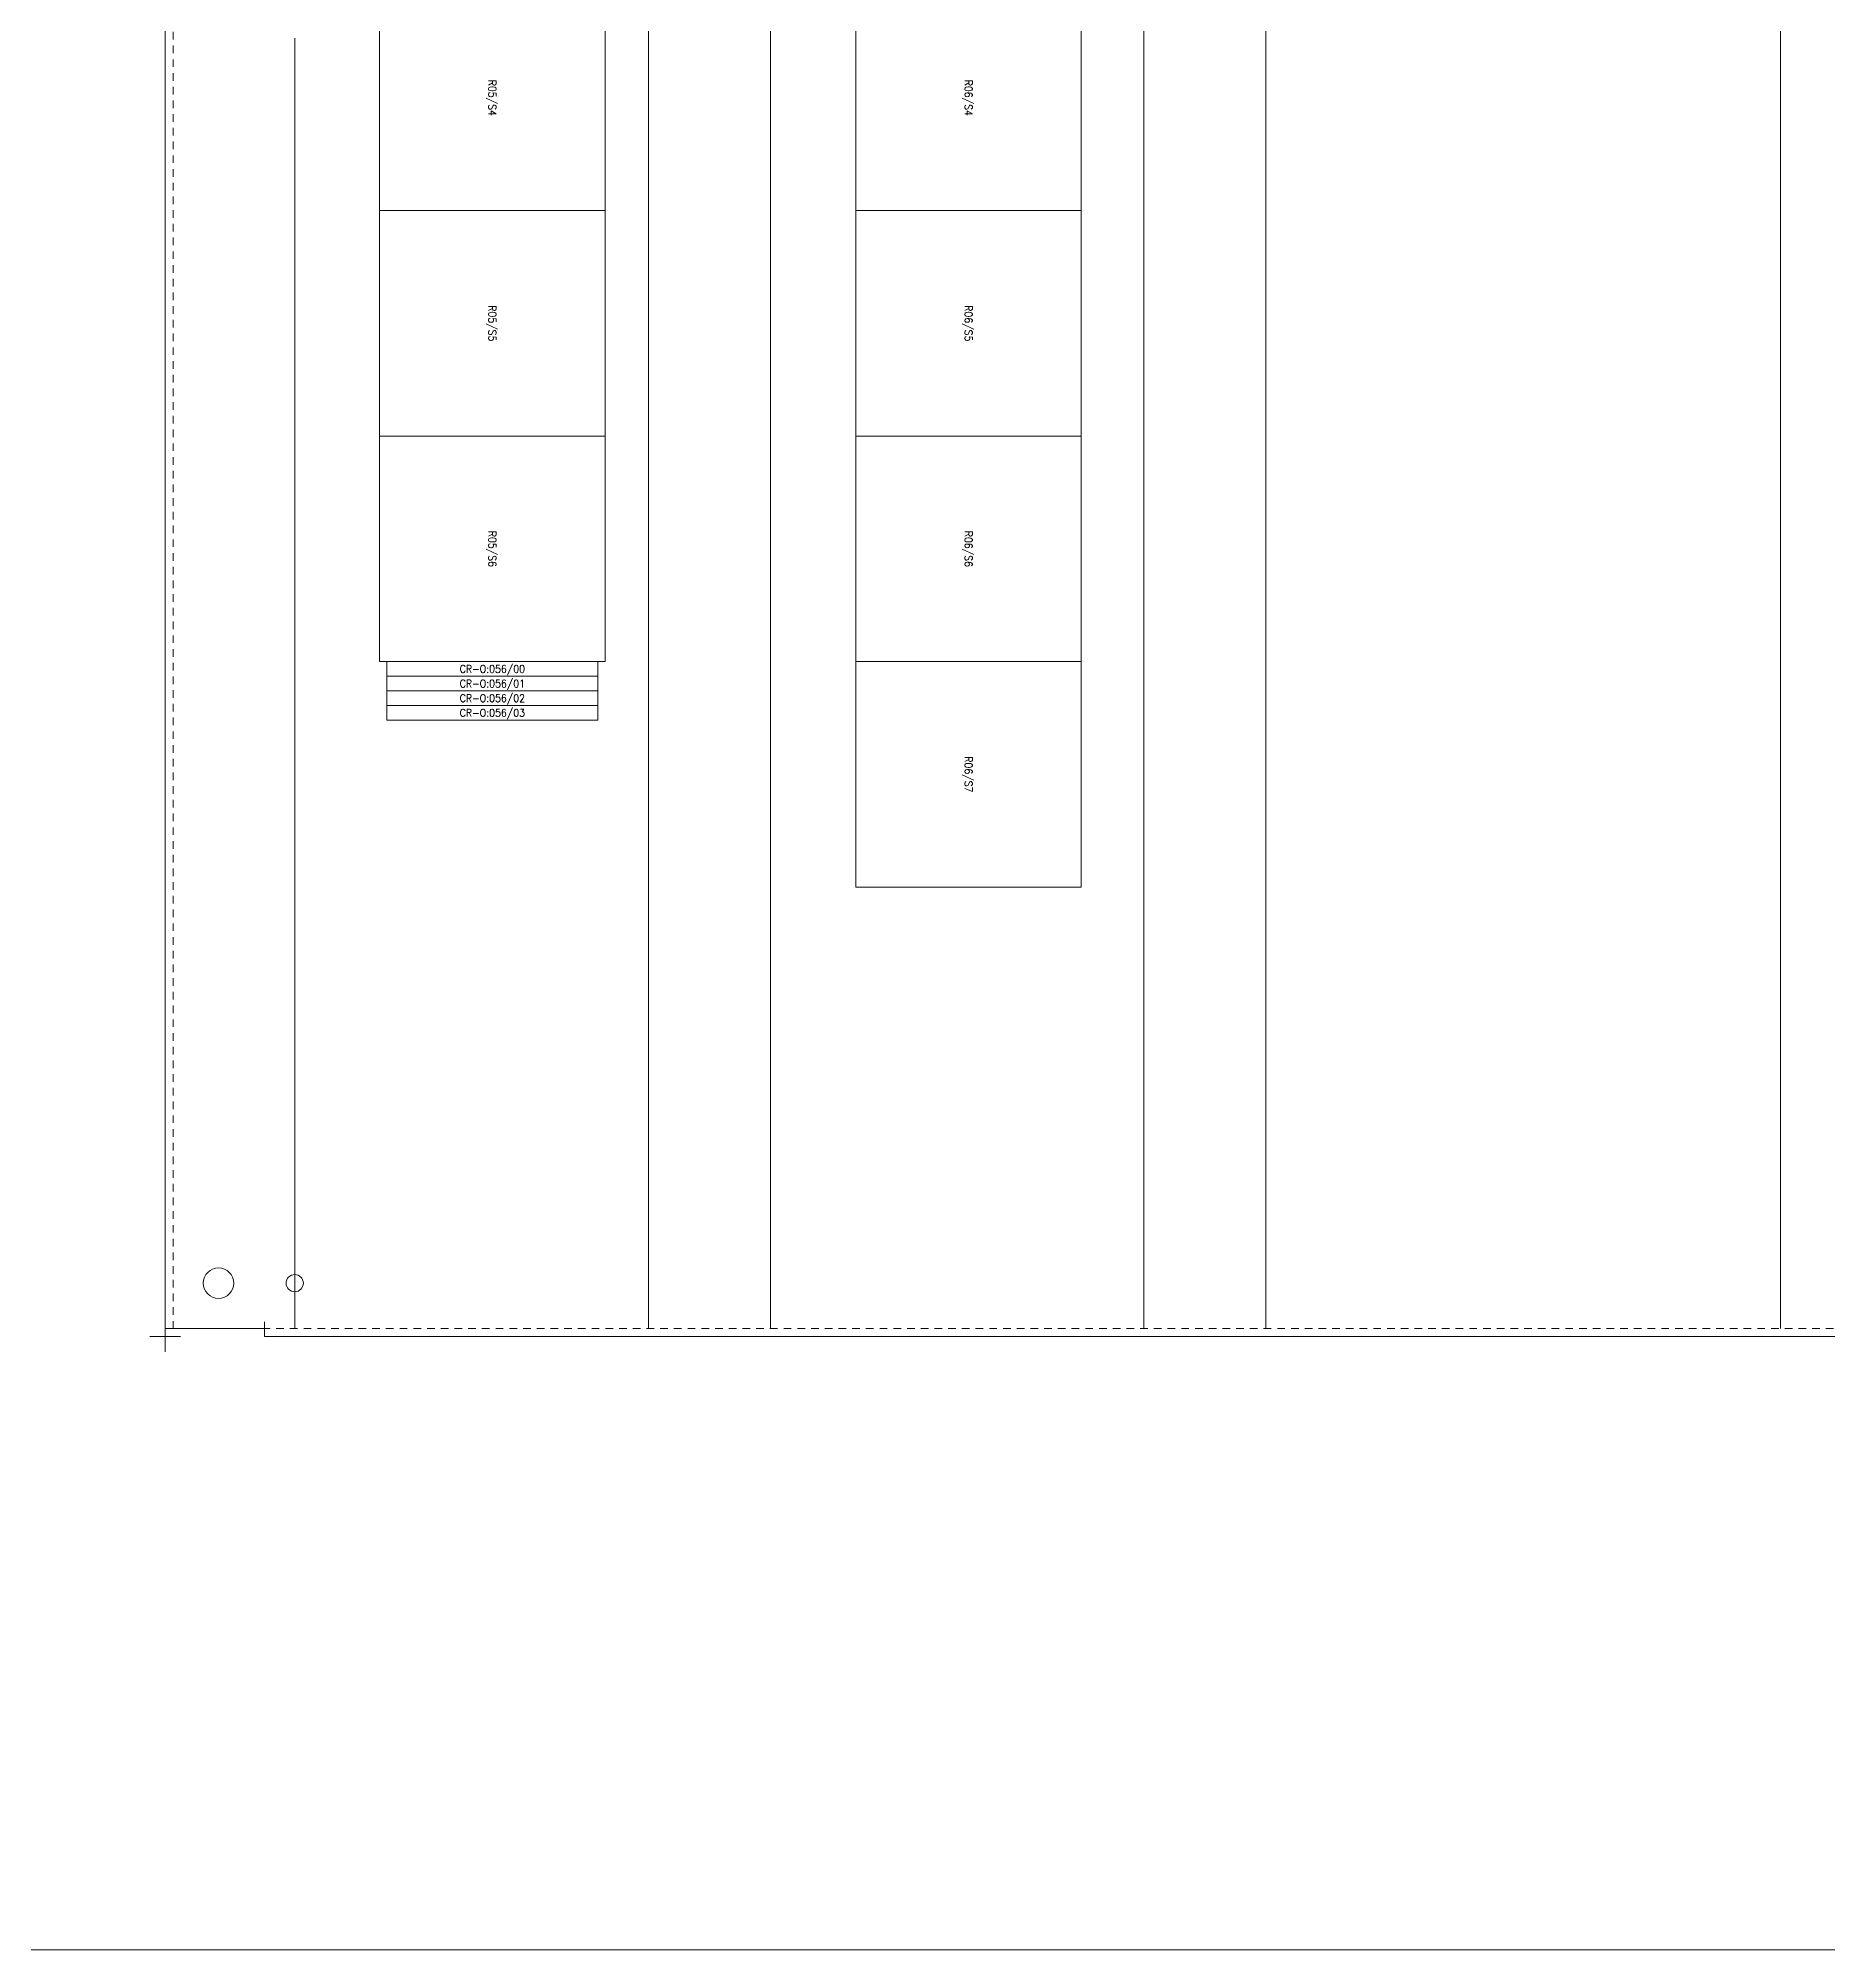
# Model space of a CAD drawing. Header units: inches. Extents: x 0 to 119, y 0 to 81.
# Drawn here: x 29.36 to 58.72, y 0 to 31.36 of the extents above; entities that cross this region are included whole.
import ezdxf
from ezdxf.enums import TextEntityAlignment as Align

# ---------------------------------------------------------------- set-up
doc = ezdxf.new("R2010")
doc.units = ezdxf.units.IN
doc.header["$MEASUREMENT"] = 0
for name, pattern in [('CENTERLINE', [1.25, 1, -0.0625, 0.125, -0.0625]), ('HIDDEN', [0.1875, 0.125, -0.0625]), ('PHANTOM', [1.1875, 0.75, -0.0625, 0.125, -0.0625, 0.125, -0.0625])]:
    doc.linetypes.add(name, pattern=pattern)
doc.layers.get('0').update_dxf_attribs({"lineweight": 5})
for name, color, linetype, lineweight in [('ORIGIN', 7, 'PHANTOM', 5), ('PANEL', 150, 'Continuous', 5), ('PSYMS', 7, 'Continuous', 5), ('PTAG', 51, 'Continuous', 5), ('SYMS', 7, 'Continuous', 5), ('Title_Block_Info', 2, 'Continuous', 5)]:
    doc.layers.add(name, color=color, linetype=linetype, lineweight=lineweight)
doc.styles.get("Standard").update_dxf_attribs({"font": 'romans.shx'})
doc.styles.add('WD', font='romans.shx')

# ---------------------------------------------------------------- blocks, each defined once
blk = doc.blocks.new('HMISC_CAT1_A-72P60F1')
at = {"layer": 'ORIGIN', "color": 7, "linetype": 'CENTERLINE'}
for p, q in [((-0.875, -1.125), (-0.875, -0.625)), ((-1.125, -0.875), (-0.625, -0.875))]:
    blk.add_line(p, q, dxfattribs=at)
at = {"layer": 'PANEL', "color": 150, "linetype": 'Continuous'}
for p, q in [((-0.875, -0.747), (-0.875, 58.997)), ((-0.875, -0.747), (-0.637, -0.747)), ((-0.637, -0.747), (0.753, -0.747)), ((0.753, -0.747), (0.753, -0.637)), ((0.753, -0.747), (0.753, -0.875)), ((0.753, -0.875), (53.497, -0.875))]:
    blk.add_line(p, q, dxfattribs=at)
at = {"layer": 'PANEL', "color": 150, "linetype": 'HIDDEN'}
for p, q in [((-0.747, -0.747), (-0.747, 58.997)), ((0.753, -0.747), (0.753, -0.747)), ((53.497, -0.747), (0.753, -0.747))]:
    blk.add_line(p, q, dxfattribs=at)
at = {"layer": 'PANEL', "color": 150, "linetype": 'Continuous'}
for centre, radius in [((0, 0), 0.25), ((1.25, 0), 0.141)]:
    blk.add_circle(centre, radius, dxfattribs=at)
at = {"style": 'WD'}
for tag, p in [('INST', (27.116, 62.167)), ('LOC', (27.116, 61.539)), ('DESC1', (27.116, 60.96)), ('DESC2', (27.116, 60.39)), ('DESC3', (27.116, 59.815)), ('TAG1', (27.128, 59.151))]:
    blk.add_attdef(tag, text='', height=0.5, dxfattribs=at).set_placement(p, align=Align.CENTER)
at = {"style": 'WD', "flags": 1}
for tag, p in [('FAMILY', (27.228, 58.001)), ('MFG', (27.266, 57.738)), ('ASSYCODE', (27.003, 57.526)), ('CAT', (27.141, 57.538))]:
    blk.add_attdef(tag, p, '', height=0.01, dxfattribs=at)
blk = doc.blocks.new('TB_L')
at = {"color": 5, "linetype": 'Continuous'}
blk.add_line((0, 0), (34, 0), dxfattribs=at)
at = {"color": 2, "linetype": 'Continuous', "style": 'WD', "flags": 1}
for tag, p in [('REV1_NO', (18.7342, 3.2903)), ('REV1_BY', (24.3034, 3.2903)), ('REV1_DATE', (26.5625, 3.2903)), ('REV2_NO', (18.7342, 3.0403)), ('REV2_BY', (24.3034, 3.0403)), ('REV2_DATE', (26.5625, 3.0403)), ('REV3_NO', (18.7342, 2.7903)), ('REV3_BY', (24.3034, 2.7903)), ('REV3_DATE', (26.5625, 2.7903)), ('REV4_NO', (18.7342, 2.5403)), ('REV4_BY', (24.3034, 2.5403)), ('REV4_DATE', (26.5625, 2.5403)), ('REV5_NO', (18.7342, 2.2903)), ('REV5_BY', (24.3034, 2.2903)), ('REV5_DATE', (26.5625, 2.2903)), ('REV6_NO', (18.7342, 2.0403)), ('REV6_BY', (24.3034, 2.0403)), ('REV6_DATE', (26.5625, 2.0403)), ('REV7_NO', (18.7342, 1.7903)), ('REV7_BY', (24.3034, 1.7903)), ('REV7_DATE', (26.5625, 1.7903)), ('REV8_NO', (18.7342, 1.5403)), ('REV8_BY', (24.3034, 1.5403)), ('REV8_DATE', (26.5625, 1.5403)), ('REV9_NO', (18.7342, 1.2903)), ('REV9_BY', (24.3034, 1.2903)), ('REV9_DATE', (26.5625, 1.2903))]:
    blk.add_attdef(tag, text='', height=0.15, dxfattribs=at).set_placement(p, align=Align.MIDDLE_CENTER)
for tag, p in [('REV1_CHANGE', (19.2922, 3.2903)), ('REV2_CHANGE', (19.2922, 3.0403)), ('REV3_CHANGE', (19.2922, 2.7903)), ('REV4_CHANGE', (19.2922, 2.5403)), ('REV5_CHANGE', (19.2922, 2.2903)), ('REV6_CHANGE', (19.2922, 2.0403)), ('REV7_CHANGE', (19.2922, 1.7903)), ('REV8_CHANGE', (19.2922, 1.5403)), ('REV9_CHANGE', (19.2922, 1.2903))]:
    blk.add_attdef(tag, text='', height=0.15, dxfattribs=at).set_placement(p, align=Align.MIDDLE_LEFT)
at = {"layer": 'Title_Block_Info', "ltscale": 0.1}
for tag, p in [('CUSTOMER', (23.8425, 0.8333)), ('JOB DESCRIPTION LINE', (23.8425, 0.5)), ('DRAWING DESCRIPTION', (23.8425, 0.1667))]:
    blk.add_attdef(tag, text='', height=0.15, dxfattribs=at).set_placement(p, align=Align.MIDDLE_LEFT)
at = {"layer": 'Title_Block_Info', "ltscale": 0.1, "style": 'WD'}
for tag, p in [('JOB #', (29.7522, 0.8333)), ('SEC. NO.', (31.75, 0.8334)), ('SHT. NO.', (33.3125, 0.8334)), ('NAME', (29.7951, 0.4999)), ('REV', (33.1936, 0.4999))]:
    blk.add_attdef(tag, text='', height=0.125, dxfattribs=at).set_placement(p, align=Align.MIDDLE_CENTER)
blk.add_attdef('DATE', text='', height=0.125, dxfattribs=at).set_placement((32.1875, 0.5), align=Align.MIDDLE_RIGHT)
blk.add_attdef('FILE NUMBER', text='', height=0.125, dxfattribs=at).set_placement((29.5913, 0.1667), align=Align.MIDDLE_LEFT)
blk = doc.blocks.new('PNL142DD')
for p, q in [((0.24, 1.73), (0, 1.73)), ((0, 1.73), (0, 0)), ((0.24, -1.73), (0.24, 1.73)), ((0, 0), (0, -1.73)), ((0, -1.73), (0.24, -1.73))]:
    blk.add_line(p, q)
at = {"style": 'WD', "width": 0.9, "flags": 8}
blk.add_attdef('P_TAG1', text='', height=0.125, dxfattribs=at).set_placement((0.12, 0), align=Align.MIDDLE_CENTER)
for tag, p in [('RATING1', (0.12, -0.28125)), ('RATING2', (0.12, -0.4375))]:
    blk.add_attdef(tag, text='', height=0.125, dxfattribs=at).set_placement(p, align=Align.CENTER)
blk = doc.blocks.new('PNL15278')
for p, q in [((3.7, 1.85), (0, 1.85)), ((0, 1.85), (0, 0)), ((3.7, -1.85), (3.7, 1.85)), ((0, 0), (0, -1.85)), ((0, -1.85), (3.7, -1.85))]:
    blk.add_line(p, q)
at = {"style": 'WD', "width": 0.9, "flags": 8}
blk.add_attdef('P_TAG1', text='', height=0.125, dxfattribs=at).set_placement((1.85, 0), align=Align.MIDDLE_CENTER)
for tag, p in [('RATING1', (1.85, -0.28125)), ('RATING2', (1.85, -0.4375))]:
    blk.add_attdef(tag, text='', height=0.125, dxfattribs=at).set_placement(p, align=Align.CENTER)
blk = doc.blocks.new('PNL152A0')
for p, q in [((3.7, 1.85), (0, 1.85)), ((0, 1.85), (0, 0)), ((3.7, -1.85), (3.7, 1.85)), ((0, 0), (0, -1.85)), ((0, -1.85), (3.7, -1.85))]:
    blk.add_line(p, q)
at = {"style": 'WD', "width": 0.9, "flags": 8}
blk.add_attdef('P_TAG1', text='', height=0.125, dxfattribs=at).set_placement((1.85, 0), align=Align.MIDDLE_CENTER)
for tag, p in [('RATING1', (1.85, -0.28125)), ('RATING2', (1.85, -0.4375))]:
    blk.add_attdef(tag, text='', height=0.125, dxfattribs=at).set_placement(p, align=Align.CENTER)
blk = doc.blocks.new('PNL15208')
for p, q in [((3.7, 1.85), (0, 1.85)), ((0, 1.85), (0, 0)), ((3.7, -1.85), (3.7, 1.85)), ((0, 0), (0, -1.85)), ((0, -1.85), (3.7, -1.85))]:
    blk.add_line(p, q)
at = {"style": 'WD', "width": 0.9, "flags": 8}
blk.add_attdef('P_TAG1', text='', height=0.125, dxfattribs=at).set_placement((1.85, 0), align=Align.MIDDLE_CENTER)
for tag, p in [('RATING1', (1.85, -0.28125)), ('RATING2', (1.85, -0.4375))]:
    blk.add_attdef(tag, text='', height=0.125, dxfattribs=at).set_placement(p, align=Align.CENTER)
blk = doc.blocks.new('WW_2')
for p, q in [((-0.875, 1), (0.875, 1)), ((-0.875, -1), (0.875, -1))]:
    blk.add_line(p, q)
at = {"insert": (0, -0.0125), "char_height": 0.2, "width": 0.3232, "attachment_point": 5, "style": 'WD'}
blk.add_mtext('2"', dxfattribs=at)

msp = doc.modelspace()

# ---------------------------------------------------------------- linework, layer by layer
at = {"layer": 'PSYMS'}
for p, q in [((57.9448, 39.225), (57.9448, 10.1905)), ((33.5728, 31.3625), (33.5728, 10.1905)), ((39.375, 31.3625), (39.375, 10.1905)), ((41.375, 31.3625), (41.375, 10.1905)), ((47.5, 31.3625), (47.5, 10.1905)), ((49.5, 31.3625), (49.5, 10.1905))]:
    msp.add_line(p, q, dxfattribs=at)

# ---------------------------------------------------------------- block references
at = {"xscale": 3.5, "yscale": 3.5, "zscale": 3.5}
msp.add_blockref('TB_L', (0, 0), dxfattribs=at)
at = {"layer": 'PSYMS', "rotation": 270}
for p in [(40.375, 32.2375), (48.5, 32.2375)]:
    msp.add_blockref('WW_2', p, dxfattribs=at)
at = {"layer": 'PSYMS'}
ref = msp.add_blockref('PNL15278', (36.8125, 32.2345), dxfattribs=dict(at, rotation=270))
ref.add_attrib('P_TAG1', 'R05/S4', dxfattribs={"layer": 'PTAG', "height": 0.125, "rotation": 270, "style": 'WD', "width": 0.9, "flags": 8}).set_placement((36.8125, 30.3845), align=Align.MIDDLE_CENTER)
ref = msp.add_blockref('PNL15208', (44.625, 32.2345), dxfattribs=dict(at, rotation=270))
ref.add_attrib('P_TAG1', 'R06/S4', dxfattribs={"layer": 'PTAG', "height": 0.125, "rotation": 270, "style": 'WD', "width": 0.9, "flags": 8}).set_placement((44.625, 30.3845), align=Align.MIDDLE_CENTER)
ref = msp.add_blockref('PNL152A0', (36.8125, 28.5345), dxfattribs=dict(at, rotation=270))
ref.add_attrib('P_TAG1', 'R05/S5', dxfattribs={"layer": 'PTAG', "height": 0.125, "rotation": 270, "style": 'WD', "width": 0.9, "flags": 8}).set_placement((36.8125, 26.6845), align=Align.MIDDLE_CENTER)
ref = msp.add_blockref('PNL15208', (44.625, 28.5345), dxfattribs=dict(at, rotation=270))
ref.add_attrib('P_TAG1', 'R06/S5', dxfattribs={"layer": 'PTAG', "height": 0.125, "rotation": 270, "style": 'WD', "width": 0.9, "flags": 8}).set_placement((44.625, 26.6845), align=Align.MIDDLE_CENTER)
ref = msp.add_blockref('PNL152A0', (36.8125, 24.8345), dxfattribs=dict(at, rotation=270))
ref.add_attrib('P_TAG1', 'R05/S6', dxfattribs={"layer": 'PTAG', "height": 0.125, "rotation": 270, "style": 'WD', "width": 0.9, "flags": 8}).set_placement((36.8125, 22.9845), align=Align.MIDDLE_CENTER)
ref = msp.add_blockref('PNL15208', (44.625, 24.8345), dxfattribs=dict(at, rotation=270))
ref.add_attrib('P_TAG1', 'R06/S6', dxfattribs={"layer": 'PTAG', "height": 0.125, "rotation": 270, "style": 'WD', "width": 0.9, "flags": 8}).set_placement((44.625, 22.9845), align=Align.MIDDLE_CENTER)
ref = msp.add_blockref('PNL142DD', (36.8125, 21.1345), dxfattribs=dict(at, rotation=270))
ref.add_attrib('P_TAG1', 'CR-O:056/00', dxfattribs={"layer": 'PTAG', "height": 0.125, "style": 'WD', "width": 0.9, "flags": 8}).set_placement((36.8125, 21.0145), align=Align.MIDDLE_CENTER)
ref = msp.add_blockref('PNL15208', (44.625, 21.1345), dxfattribs=dict(at, rotation=270))
ref.add_attrib('P_TAG1', 'R06/S7', dxfattribs={"layer": 'PTAG', "height": 0.125, "rotation": 270, "style": 'WD', "width": 0.9, "flags": 8}).set_placement((44.625, 19.2845), align=Align.MIDDLE_CENTER)
ref = msp.add_blockref('PNL142DD', (36.8125, 20.8945), dxfattribs=dict(at, rotation=270))
ref.add_attrib('P_TAG1', 'CR-O:056/01', dxfattribs={"layer": 'PTAG', "height": 0.125, "style": 'WD', "width": 0.9, "flags": 8}).set_placement((36.8125, 20.7745), align=Align.MIDDLE_CENTER)
ref = msp.add_blockref('PNL142DD', (36.8125, 20.6545), dxfattribs=dict(at, rotation=270))
ref.add_attrib('P_TAG1', 'CR-O:056/02', dxfattribs={"layer": 'PTAG', "height": 0.125, "style": 'WD', "width": 0.9, "flags": 8}).set_placement((36.8125, 20.5345), align=Align.MIDDLE_CENTER)
ref = msp.add_blockref('PNL142DD', (36.8125, 20.4145), dxfattribs=dict(at, rotation=270))
ref.add_attrib('P_TAG1', 'CR-O:056/03', dxfattribs={"layer": 'PTAG', "height": 0.125, "style": 'WD', "width": 0.9, "flags": 8}).set_placement((36.8125, 20.2945), align=Align.MIDDLE_CENTER)
at = {"layer": 'SYMS'}
msp.add_blockref('HMISC_CAT1_A-72P60F1', (32.3198, 10.9375), dxfattribs=at)

doc.saveas('drawing.dxf')
